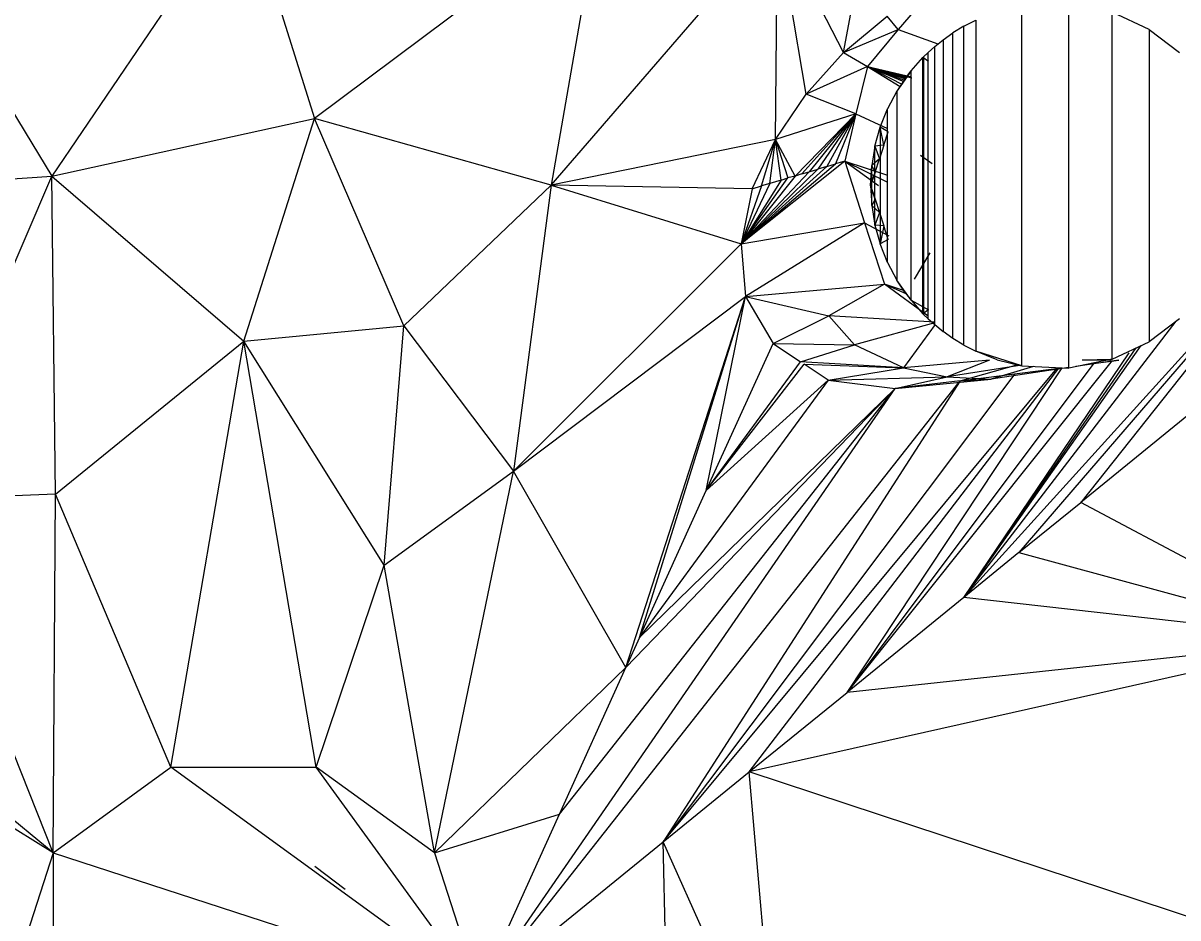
# Model space of a CAD drawing. Header units: inches. Extents: x 21753 to 28474, y -23238 to -20311.
# Drawn here: x 25502.48 to 25508, y -22405.78 to -22401.5 of the extents above; entities that cross this region are included whole.
import ezdxf

# ---------------------------------------------------------------- set-up
doc = ezdxf.new("R2010")
doc.units = ezdxf.units.IN
doc.header["$MEASUREMENT"] = 0
for name, color, linetype, lineweight in [('A-ANNO-DIMS', 211, 'Continuous', 9), ('A-ANNO-DIMS-192', 211, 'Continuous', 9), ('A-GENM', 13, 'Continuous', 9)]:
    doc.layers.add(name, color=color, linetype=linetype, lineweight=lineweight)
doc.styles.add('Arial_1', font='arial.ttf', dxfattribs={"height": 17.703593})
doc.dimstyles.new('Linear_-_3_32__Arial_3', dxfattribs={"dimscale": 12, "dimtxt": 18, "dimasz": 2, "dimexe": 1.5, "dimexo": 1, "dimgap": 1, "dimtad": 1, "dimrnd": 0.25, "dimzin": 1, "dimdsep": 46, "dimlunit": 4, "dimtxsty": 'Arial_1', "dimblk1": 'OBLIQUE', "dimblk2": 'OBLIQUE', "dimsah": 1, "dimcen": 0.09, "dimdle": 1.5, "dimazin": 0, "dimtfac": 1, "dimtdec": 4, "dimtix": 1, "dimtmove": 0, "dimatfit": 3, "dimfxl": 1, "dimtvp": 1, "dimtfill": 1, "dimfrac": 2, "dimtolj": 1, "dimtzin": 0, "dimarcsym": 2})

# ---------------------------------------------------------------- blocks, each defined once
blk = doc.blocks.new('Drinking_Founta_Floor Plan0')
at = {"layer": 'A-GENM'}
for p, q in [((8.0005, 29.4296), (7.0835, 28.0761)), ((8.0005, 29.4296), (8.3374, 28.3515)), ((6.2954, 29.3725), (7.0835, 28.0761)), ((9.7027, 29.3725), (8.3374, 28.3515)), ((9.7027, 29.3725), (9.4683, 28.0321)), ((9.4683, 28.0321), (10.5493, 29.2846)), ((10.5405, 28.2519), (10.5493, 29.2846)), ((10.8657, 28.6664), (10.5493, 29.2846)), ((10.687, 28.4686), (10.5493, 29.2846)), ((10.8657, 28.6664), (10.9741, 29.2421)), ((11.2759, 28.9506), (11.1265, 28.7763)), ((11.7179, 27.1691), (11.7179, 28.8924)), ((11.9426, 27.1587), (11.9426, 28.9027)), ((12.3267, 28.7773), (12.1495, 28.86)), ((12.1495, 27.2015), (12.1495, 28.86)), ((10.8657, 28.6664), (11.0737, 28.8407)), ((11.1265, 28.7763), (11.0737, 28.8407)), ((11.4408, 28.7931), (11.4972, 28.8222)), ((11.4972, 28.8222), (11.4972, 27.2393)), ((10.8657, 28.6664), (11.1265, 28.7763)), ((11.1265, 28.7763), (10.98, 28.6005)), ((11.1265, 28.7763), (11.3165, 28.7077)), ((11.3413, 28.7277), (11.3883, 28.761)), ((11.4408, 28.7931), (11.3883, 28.761)), ((11.3883, 27.3005), (11.3883, 28.761)), ((11.4408, 27.2684), (11.4408, 28.7931)), ((12.3267, 28.7773), (12.4711, 28.6669)), ((12.3267, 28.7773), (12.3267, 27.2842)), ((11.3012, 28.6954), (11.2698, 28.6671)), ((11.3012, 28.6954), (11.3413, 28.7277)), ((11.3012, 27.3661), (11.3012, 28.6954)), ((11.3413, 28.7277), (11.3413, 27.3338)), ((10.8657, 28.6664), (10.687, 28.4686)), ((10.8657, 28.6664), (10.98, 28.6005)), ((11.1884, 28.5791), (11.2453, 28.6431)), ((11.2698, 28.6671), (11.2453, 28.6431)), ((11.2698, 28.6671), (11.2453, 28.6431)), ((11.2499, 28.6478), (11.2453, 28.6431)), ((11.2453, 28.6431), (11.2453, 27.8925)), ((11.2453, 27.4184), (11.2453, 28.6431)), ((11.2718, 28.6245), (11.2453, 28.6431)), ((11.2698, 28.6671), (11.2499, 28.6478)), ((11.2499, 27.4137), (11.2499, 28.6478)), ((11.2698, 27.3943), (11.2698, 28.6671)), ((10.98, 28.6005), (10.687, 28.4686)), ((10.98, 28.6005), (10.9243, 28.3734)), ((10.98, 28.6005), (11.1908, 28.55)), ((10.98, 28.6005), (11.1912, 28.5455)), ((10.98, 28.6005), (11.1575, 28.5348)), ((10.98, 28.6005), (11.1446, 28.5163)), ((10.98, 28.6005), (11.1364, 28.5046)), ((10.98, 28.6005), (11.1531, 28.5285)), ((10.98, 28.6005), (11.1666, 28.5478)), ((10.98, 28.6005), (11.162, 28.5412)), ((10.98, 28.6005), (11.1624, 28.545)), ((11.1884, 28.5791), (11.1208, 28.4823)), ((11.1624, 28.5451), (11.1208, 28.4823)), ((11.1624, 28.5451), (11.1884, 28.5791)), ((11.1884, 27.4824), (11.1884, 28.5791)), ((11.1208, 28.4823), (11.0759, 28.3975)), ((11.1208, 28.4823), (11.1208, 27.5792)), ((10.5405, 28.2519), (10.687, 28.4686)), ((10.9243, 28.3734), (10.687, 28.4686)), ((10.9243, 28.3734), (10.5405, 28.2519)), ((10.9243, 28.3734), (10.6343, 28.0761)), ((10.9243, 28.3734), (10.6665, 28.0863)), ((10.9243, 28.3734), (10.7017, 28.0966)), ((10.9243, 28.3734), (10.7427, 28.1098)), ((10.9243, 28.3734), (10.7866, 28.1215)), ((10.9243, 28.3734), (10.8277, 28.1347)), ((10.9243, 28.3734), (10.8716, 28.1478)), ((10.9243, 28.3734), (11.0759, 28.3031)), ((11.0409, 28.3096), (11.0759, 28.3975)), ((11.0759, 27.664), (11.0759, 28.3975)), ((7.0835, 28.0761), (8.3374, 28.3515)), ((8.0005, 27.288), (8.3374, 28.3515)), ((9.4683, 28.0321), (8.3374, 28.3515)), ((8.7652, 27.3612), (8.3374, 28.3515)), ((11.0159, 28.2194), (11.0409, 28.3096)), ((11.058, 28.2236), (11.0409, 28.3096)), ((11.0789, 28.2879), (11.0409, 28.3096)), ((11.0409, 28.3096), (11.0409, 27.7519)), ((10.5405, 28.2519), (9.4683, 28.0321)), ((10.4292, 28.016), (10.5405, 28.2519)), ((10.4732, 28.0292), (10.5405, 28.2519)), ((10.5142, 28.0409), (10.5405, 28.2519)), ((10.5669, 28.057), (10.5405, 28.2519)), ((10.6343, 28.0761), (10.5405, 28.2519)), ((10.5405, 28.2519), (10.5991, 28.0673)), ((11.058, 28.2236), (11.0789, 28.2879)), ((11.0159, 28.2194), (11.0006, 28.1266)), ((11.058, 28.2236), (11.0159, 28.2194)), ((11.0159, 27.8421), (11.0159, 28.2194)), ((11.0159, 28.2194), (11.0371, 28.1593)), ((11.058, 28.2236), (11.0371, 28.1593)), ((10.8716, 28.1478), (10.3765, 27.7523)), ((10.8716, 28.1478), (10.8277, 28.1347)), ((10.8716, 28.1478), (11.0759, 28.0813)), ((10.8716, 28.1478), (10.9653, 27.8534)), ((10.8716, 28.1478), (11.0327, 28.0307)), ((10.8716, 28.1478), (11.0759, 28.0469)), ((11.0371, 28.1593), (11.0006, 28.1266)), ((11.0162, 28.095), (11.0371, 28.1593)), ((11.2885, 28.1349), (11.234, 28.1747)), ((10.3765, 27.7523), (10.8277, 28.1347)), ((10.7866, 28.1215), (10.3765, 27.7523)), ((10.3765, 27.7523), (10.7427, 28.1098)), ((10.7017, 28.0966), (10.3765, 27.7523)), ((10.6665, 28.0863), (10.6343, 28.0761)), ((10.6665, 28.0863), (10.7017, 28.0966)), ((10.7017, 28.0966), (10.7427, 28.1098)), ((10.7866, 28.1215), (10.7427, 28.1098)), ((10.7866, 28.1215), (10.8277, 28.1347)), ((10.9953, 28.0307), (11.0006, 28.1266)), ((10.9953, 28.0307), (11.0162, 28.095)), ((11.0162, 28.095), (10.9953, 28.0307)), ((11.0162, 28.095), (11.0006, 28.1266)), ((11.0006, 27.9349), (11.0006, 28.1266)), ((6.0405, 28.0028), (7.0835, 28.0761)), ((6.4185, 26.5292), (7.0835, 28.0761)), ((7.1011, 26.5556), (7.0835, 28.0761)), ((7.0835, 28.0761), (8.0005, 27.288)), ((9.4683, 28.0321), (8.7652, 27.3612)), ((9.4683, 28.0321), (9.2896, 26.6654)), ((10.4292, 28.016), (9.4683, 28.0321)), ((9.4683, 28.0321), (10.3765, 27.7523)), ((10.6343, 28.0761), (10.3765, 27.7523)), ((10.3765, 27.7523), (10.5991, 28.0673)), ((10.5669, 28.057), (10.3765, 27.7523)), ((10.5142, 28.0409), (10.3765, 27.7523)), ((10.4732, 28.0292), (10.3765, 27.7523)), ((10.4292, 28.016), (10.4732, 28.0292)), ((10.5142, 28.0409), (10.4732, 28.0292)), ((10.5669, 28.057), (10.5142, 28.0409)), ((10.5669, 28.057), (10.5991, 28.0673)), ((10.6343, 28.0761), (10.5991, 28.0673)), ((10.9953, 28.0307), (11.0162, 27.9665)), ((11.0162, 27.9665), (10.9953, 28.0307)), ((10.9953, 28.0307), (11.0006, 27.9349)), ((10.4292, 28.016), (10.3765, 27.7523)), ((11.0162, 27.9665), (11.0006, 27.9349)), ((11.0006, 27.9349), (11.0159, 27.8421)), ((11.0371, 27.9022), (11.0006, 27.9349)), ((11.0162, 27.9665), (11.0371, 27.9022)), ((11.0371, 27.9022), (11.0159, 27.8421)), ((11.0371, 27.9022), (11.058, 27.8379)), ((11.2453, 27.4184), (11.2453, 27.8925)), ((10.3765, 27.7523), (10.9653, 27.8534)), ((10.9653, 27.8534), (10.397, 27.5004)), ((10.9653, 27.8534), (11.0828, 27.7899)), ((10.9653, 27.8534), (11.062, 27.559)), ((11.0159, 27.8421), (11.0409, 27.7519)), ((11.058, 27.8379), (11.0159, 27.8421)), ((11.058, 27.8379), (11.0409, 27.7519)), ((11.0789, 27.7736), (11.058, 27.8379)), ((13.0337, 27.8227), (11.44, 26.0619)), ((13.0337, 27.8227), (11.7036, 26.2772)), ((13.0337, 27.8227), (11.9995, 26.516)), ((11.0789, 27.7736), (11.0409, 27.7519)), ((9.2896, 26.6654), (10.3765, 27.7523)), ((10.3765, 27.7523), (10.397, 27.5004)), ((11.0759, 27.664), (11.0409, 27.7519)), ((11.2774, 27.7098), (11.2025, 27.5838)), ((11.0759, 27.664), (11.1208, 27.5792)), ((10.397, 27.5004), (11.062, 27.559)), ((11.062, 27.559), (10.7954, 27.4081)), ((11.2701, 27.4072), (11.062, 27.559)), ((11.1683, 27.5112), (11.062, 27.559)), ((11.1563, 27.5284), (11.062, 27.559)), ((11.1624, 27.5164), (11.1208, 27.5792)), ((11.1884, 27.4824), (11.1208, 27.5792)), ((9.2896, 26.6654), (10.397, 27.5004)), ((9.8257, 25.7279), (10.397, 27.5004)), ((9.8902, 25.8715), (10.397, 27.5004)), ((10.2095, 26.5731), (10.397, 27.5004)), ((10.397, 27.5004), (10.5288, 27.2763)), ((10.397, 27.5004), (10.7954, 27.4081)), ((11.1624, 27.5164), (11.1884, 27.4824)), ((11.1884, 27.4824), (11.2453, 27.4184)), ((11.1884, 27.4824), (11.2718, 27.437)), ((11.2718, 27.437), (11.2453, 27.4184)), ((10.5288, 27.2763), (10.7954, 27.4081)), ((11.3016, 27.3779), (10.7954, 27.4081)), ((10.9185, 27.2704), (10.7954, 27.4081)), ((11.3015, 27.3747), (10.9185, 27.2704)), ((11.2698, 27.3943), (11.2453, 27.4184)), ((11.2698, 27.3943), (11.2453, 27.4184)), ((11.2453, 27.4184), (11.2499, 27.4137)), ((11.2698, 27.3943), (11.2499, 27.4137)), ((11.2698, 27.3943), (11.3012, 27.3661)), ((11.44, 26.0619), (12.4554, 27.3826)), ((12.4711, 27.3946), (12.3267, 27.2842)), ((8.0005, 27.288), (8.7652, 27.3612)), ((8.6714, 26.2172), (8.7652, 27.3612)), ((8.7652, 27.3612), (9.2896, 26.6654)), ((11.3029, 27.3661), (11.1528, 27.1591)), ((11.3012, 27.3661), (11.3413, 27.3338)), ((11.3883, 27.3005), (11.3413, 27.3338)), ((7.1011, 26.5556), (8.0005, 27.288)), ((7.6519, 25.2504), (8.0005, 27.288)), ((8.3462, 25.2504), (8.0005, 27.288)), ((8.6714, 26.2172), (8.0005, 27.288)), ((10.2095, 26.5731), (10.5288, 27.2763)), ((10.5288, 27.2763), (10.6607, 27.1884)), ((10.5288, 27.2763), (10.9185, 27.2704)), ((10.6607, 27.1884), (10.9185, 27.2704)), ((11.1528, 27.1591), (10.9185, 27.2704)), ((11.4408, 27.2684), (11.3883, 27.3005)), ((11.44, 26.0619), (12.2875, 27.2659)), ((11.4408, 27.2684), (11.4972, 27.2393)), ((12.1495, 27.2015), (12.3267, 27.2842)), ((11.44, 26.0619), (12.2643, 27.2551)), ((11.44, 26.0619), (12.2308, 27.2319)), ((11.5999, 27.1986), (11.4972, 27.2393)), ((11.7179, 27.1691), (11.4972, 27.2393)), ((12.1495, 27.2015), (11.9426, 27.1587)), ((12.0055, 27.1986), (12.1495, 27.2015)), ((12.1495, 27.2015), (12.1407, 27.1986)), ((10.0044, 24.8944), (11.8842, 27.1573)), ((10.2095, 26.5731), (10.6607, 27.1884)), ((10.2095, 26.5731), (10.6782, 27.1767)), ((10.4146, 25.2284), (11.8943, 27.1586)), ((11.1528, 27.1591), (10.6607, 27.1884)), ((10.6782, 27.1767), (11.1528, 27.1591)), ((10.7925, 27.1005), (10.6782, 27.1767)), ((10.7925, 27.1005), (11.1528, 27.1591)), ((10.8833, 25.6078), (12.151, 27.1947)), ((10.8833, 25.6078), (12.0652, 27.1841)), ((10.8833, 25.6078), (11.9102, 27.1602)), ((11.563, 27.1957), (11.1528, 27.1591)), ((11.1528, 27.1591), (11.3609, 27.1166)), ((11.563, 27.1957), (11.3609, 27.1166)), ((11.7182, 27.1721), (11.3609, 27.1166)), ((11.4224, 27.0976), (11.6995, 27.175)), ((11.4224, 27.0976), (11.9078, 27.1603)), ((11.7732, 27.1666), (11.5718, 27.1063)), ((11.9426, 27.1607), (11.5718, 27.1063)), ((11.5999, 27.1986), (11.7179, 27.1691)), ((11.7179, 27.1691), (11.9426, 27.1587)), ((12.1812, 27.1957), (11.9757, 27.1656)), ((12.0055, 27.1986), (12.1407, 27.1986)), ((12.0217, 27.1751), (12.1812, 27.1957)), ((9.1255, 24.1796), (11.4224, 27.0976)), ((10.7925, 27.1005), (9.8902, 25.8715)), ((11.6839, 27.1314), (10.0044, 24.8944)), ((11.4224, 27.0976), (10.0044, 24.8944)), ((10.7925, 27.1005), (10.2095, 26.5731)), ((10.7925, 27.1005), (11.3609, 27.1166)), ((10.7925, 27.1005), (11.1118, 27.0609)), ((11.1118, 27.0609), (11.3609, 27.1166)), ((11.1118, 27.0609), (11.5718, 27.1063)), ((11.4224, 27.0976), (11.1118, 27.0609)), ((11.3609, 27.1166), (11.5718, 27.1063)), ((11.4224, 27.0976), (11.5718, 27.1063)), ((9.1255, 24.1796), (11.1118, 27.0609)), ((9.5093, 25.0263), (11.1118, 27.0609)), ((9.8257, 25.7279), (11.1118, 27.0609)), ((9.8902, 25.8715), (11.1118, 27.0609)), ((12.5562, 26.9701), (11.9995, 26.516)), ((8.6714, 26.2172), (9.2896, 26.6654)), ((8.9116, 24.8417), (9.2896, 26.6654)), ((9.8257, 25.7279), (9.2896, 26.6654)), ((7.1011, 26.5556), (6.4185, 26.5292)), ((7.0894, 24.8417), (7.1011, 26.5556)), ((7.6519, 25.2504), (7.1011, 26.5556)), ((9.8902, 25.8715), (10.2095, 26.5731)), ((7.0894, 24.8417), (6.4185, 26.5292)), ((11.7036, 26.2772), (11.9995, 26.516)), ((13.23, 25.8612), (11.9995, 26.516)), ((11.7036, 26.2772), (11.44, 26.0619)), ((11.7036, 26.2772), (13.23, 25.8612)), ((8.3462, 25.2504), (8.6714, 26.2172)), ((8.9116, 24.8417), (8.6714, 26.2172)), ((11.44, 26.0619), (10.8833, 25.6078)), ((13.23, 25.8612), (11.44, 26.0619)), ((9.8902, 25.8715), (9.8257, 25.7279)), ((13.23, 25.8612), (10.4146, 25.2284)), ((13.23, 25.8612), (10.8833, 25.6078)), ((8.9116, 24.8417), (9.8257, 25.7279)), ((9.5093, 25.0263), (9.8257, 25.7279)), ((10.4146, 25.2284), (10.8833, 25.6078)), ((7.0894, 24.8417), (6.2661, 25.5214)), ((7.0894, 24.8417), (6.3745, 25.2855)), ((7.0894, 24.8417), (7.6519, 25.2504)), ((9.1255, 24.1796), (7.6519, 25.2504)), ((7.6519, 25.2504), (8.3462, 25.2504)), ((8.9116, 24.8417), (8.3462, 25.2504)), ((9.1255, 24.1796), (8.3462, 25.2504)), ((10.0044, 24.8944), (10.4146, 25.2284)), ((10.5523, 23.6669), (10.4146, 25.2284)), ((13.2446, 24.2953), (10.4146, 25.2284)), ((8.9116, 24.8417), (9.5093, 25.0263)), ((9.1255, 24.1796), (9.5093, 25.0263)), ((9.1255, 24.1796), (10.0044, 24.8944)), ((10.0278, 23.8559), (10.0044, 24.8944)), ((10.5523, 23.6669), (10.0044, 24.8944)), ((7.0894, 24.8417), (6.8755, 24.1796)), ((7.0894, 24.8417), (9.1255, 24.1796)), ((7.0894, 24.8417), (7.0894, 23.5189)), ((8.9116, 24.8417), (9.1255, 24.1796)), ((8.4839, 24.6659), (8.3403, 24.7758))]:
    blk.add_line(p, q, dxfattribs=at)
blk = doc.blocks.new('Locker Rooms_Ryan_ifc-1-First Floor Plan')
at = {"lineweight": 9}
blk.add_blockref('Drinking_Founta_Floor Plan0', (25495.5386, -22430.3109), dxfattribs=at)
blk = doc.blocks.new('DIMBLOCK18-First Floor Plan')
at = {"layer": 'A-ANNO-DIMS-192'}
for p, q in [((25849.6402, -22592.4122), (25849.6402, -22281.777)), ((25511.8902, -22298.6251), (25511.8902, -22317.777)), ((25511.8902, -22299.777), (25511.8902, -22298.6251)), ((25511.8902, -22299.777), (25849.6402, -22299.777)), ((25849.6402, -22299.777), (25849.6402, -22592.4122))]:
    blk.add_line(p, q, dxfattribs=at)
at = {"layer": 'A-ANNO-DIMS-192', "lineweight": 50}
for p, q in [((25511.8902, -22299.777), (25523.8902, -22287.777)), ((25849.6402, -22299.777), (25861.6402, -22287.777)), ((25511.8902, -22299.777), (25499.8902, -22311.777)), ((25849.6402, -22299.777), (25837.6402, -22311.777))]:
    blk.add_line(p, q, dxfattribs=at)
at = {"layer": 'A-ANNO-DIMS-192', "color": 0, "insert": (25622.0575, -22264.8119), "char_height": 17.703593, "width": 140.898462, "attachment_point": 1, "line_spacing_factor": 0.938532, "style": 'Arial_1', "bg_fill": 3, "box_fill_scale": 1.25, "bg_fill_color": 0, "bg_fill_transparency": 0}
blk.add_mtext('28\' - 1 3/4"', dxfattribs=at)
blk = doc.blocks.new('_Oblique')
at = {"color": 0, "linetype": 'ByBlock', "lineweight": -2}
blk.add_line((-0.5, -0.5), (0.5, 0.5), dxfattribs=at)

msp = doc.modelspace()

# ---------------------------------------------------------------- dimensions: what is measured, and where the dimension line sits
at = {"layer": 'A-ANNO-DIMS'}
dim = msp.add_linear_dim(base=(25849.6402, -22299.777), p1=(25511.8902, -22310.6251), p2=(25849.6402, -22604.4122), dimstyle='Linear_-_3_32__Arial_3', override={"dimpost": '<>', "dimfxl": 447.644825}, dxfattribs=at)
dim.commit()
dim.dimension.update_dxf_attribs({"geometry": 'DIMBLOCK18-First Floor Plan', "text_midpoint": (25680.7652, -22278.6173)})

# ---------------------------------------------------------------- next in the draw order: block references
at = {"lineweight": 5}
msp.add_blockref('Locker Rooms_Ryan_ifc-1-First Floor Plan', (0, 0), dxfattribs=at)

doc.saveas('drawing.dxf')
